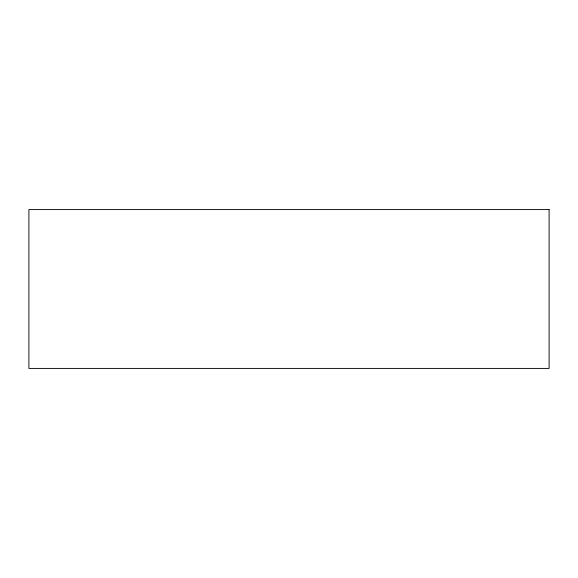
<?xml version="1.0" encoding="UTF-8"?>
<svg xmlns="http://www.w3.org/2000/svg" width="578" height="578" viewBox="0 0 578 578"><rect width="100%" height="100%" fill="white"/><g stroke="black" fill="none" stroke-linecap="round" stroke-linejoin="round"><path stroke-width="0.87" d="M549.1 209.583L28.9 209.583L28.9 368.417L549.1 368.417L549.1 209.583"/></g></svg>
